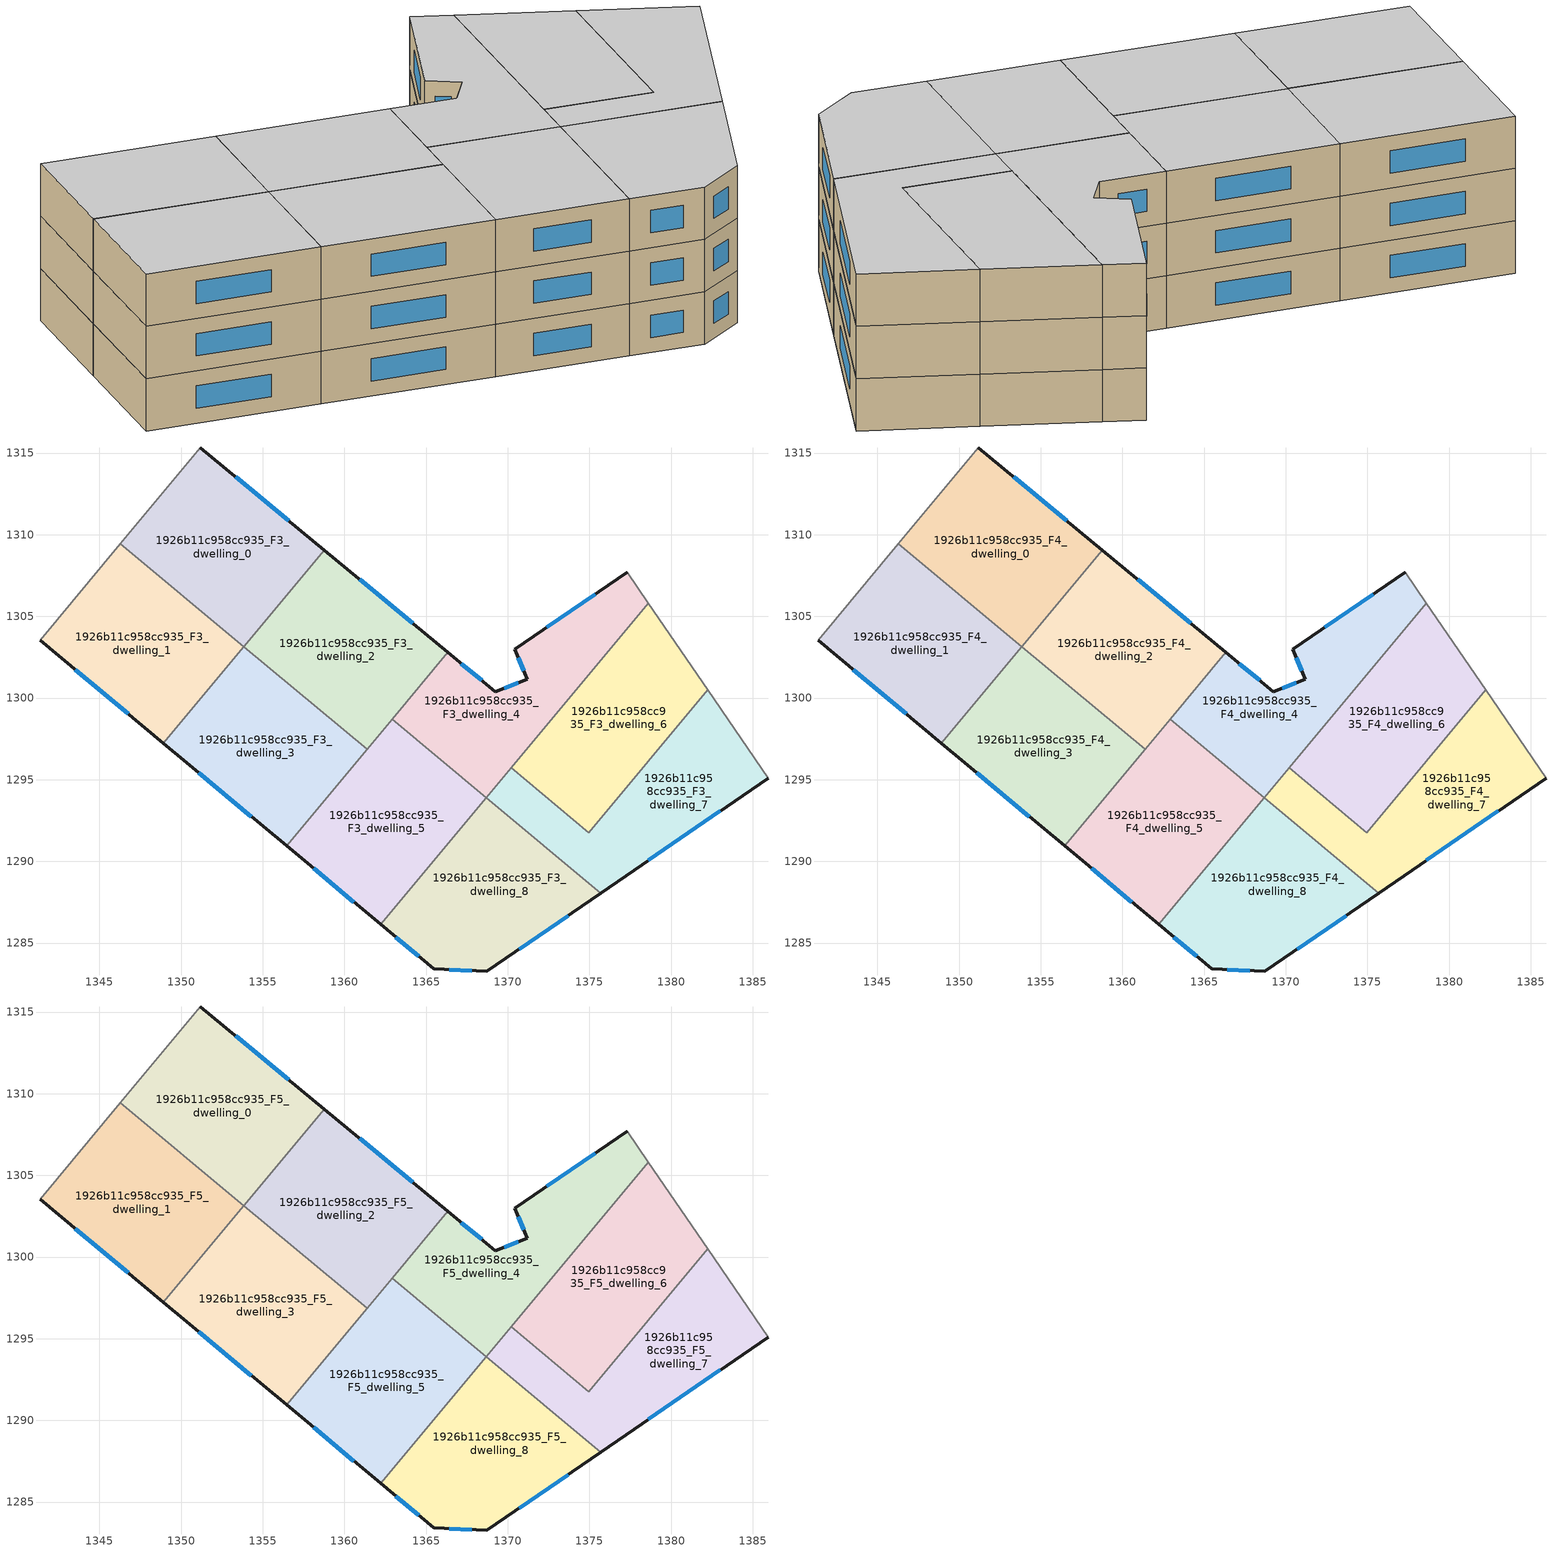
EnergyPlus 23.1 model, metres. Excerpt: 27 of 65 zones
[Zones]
1926b11c958cc935_F3_dwelling_0
 floor to 1926b11c958cc935_F2_dwelling_0 (EU_floor_Construction): 1358.77,1309.05 1353.84,1303.14 1346.28,1309.44 1351.18,1315.33 z9
 wall outside (EU_wall_Construction): 1358.77,1309.05 1351.18,1315.33 z9:12
 wall to 1926b11c958cc935_F3_dwelling_1 (EU_wall_Construction): 1346.28,1309.44 1353.84,1303.14 z9:12
 wall adiabatic (EU_wall_Construction): 1351.18,1315.33 1346.28,1309.44 z9:12
 wall to 1926b11c958cc935_F3_dwelling_2 (EU_wall_Construction): 1353.85,1303.15 1358.77,1309.05 z9:12
 wall to 1926b11c958cc935_F3_dwelling_3 (EU_wall_Construction): 1353.84,1303.14 1353.85,1303.15 z9:12
 window (EU_Window_Construction): 1356.61,1310.85 1353.35,1313.54 z9.86:11.14
1926b11c958cc935_F3_dwelling_1
 floor to 1926b11c958cc935_F2_dwelling_1 (EU_floor_Construction): 1353.84,1303.14 1348.92,1297.23 1341.36,1303.53 1346.28,1309.44 z9
 wall outside (EU_wall_Construction): 1341.36,1303.53 1348.92,1297.23 z9:12
 wall adiabatic (EU_wall_Construction): 1346.28,1309.44 1341.36,1303.53 z9:12
 wall to 1926b11c958cc935_F3_dwelling_3 (EU_wall_Construction): 1348.92,1297.23 1353.84,1303.14 z9:12
 window (EU_Window_Construction): 1343.52,1301.73 1346.76,1299.03 z9.86:11.14
1926b11c958cc935_F3_dwelling_2
 floor to 1926b11c958cc935_F2_dwelling_2 (EU_floor_Construction): 1366.34,1302.79 1361.4,1296.86 1353.85,1303.15 1358.77,1309.05 z9
 wall outside (EU_wall_Construction): 1366.34,1302.79 1358.77,1309.05 z9:12
 wall to 1926b11c958cc935_F3_dwelling_3 (EU_wall_Construction): 1353.85,1303.15 1361.4,1296.86 z9:12
 wall to 1926b11c958cc935_F3_dwelling_4 (EU_wall_Construction): 1362.92,1298.69 1366.34,1302.79 z9:12
 wall to 1926b11c958cc935_F3_dwelling_5 (EU_wall_Construction): 1361.4,1296.86 1362.92,1298.69 z9:12
 window (EU_Window_Construction): 1364.18,1304.58 1360.94,1307.26 z9.86:11.14
1926b11c958cc935_F3_dwelling_3
 floor to 1926b11c958cc935_F2_dwelling_3 (EU_floor_Construction): 1361.4,1296.86 1356.46,1290.94 1348.92,1297.23 1353.85,1303.15 z9
 wall outside (EU_wall_Construction): 1348.92,1297.23 1356.46,1290.94 z9:12
 wall to 1926b11c958cc935_F3_dwelling_5 (EU_wall_Construction): 1356.46,1290.94 1361.4,1296.86 z9:12
 window (EU_Window_Construction): 1351.07,1295.44 1354.31,1292.74 z9.86:11.14
1926b11c958cc935_F3_dwelling_4
 floor to 1926b11c958cc935_F2_dwelling_4 (EU_floor_Construction): 1377.31,1307.7 1378.61,1305.8 1368.68,1293.88 1362.92,1298.69 1366.34,1302.79 1369.24,1300.39 1371.19,1301.16 1370.42,1302.99 z9
 wall outside (EU_wall_Construction): 1377.31,1307.7 1370.42,1302.99 1371.19,1301.16 1369.24,1300.39 1366.34,1302.79 z9:12
 wall adiabatic (EU_wall_Construction): 1378.61,1305.8 1377.31,1307.7 z9:12
 wall to 1926b11c958cc935_F3_dwelling_5 (EU_wall_Construction): 1362.92,1298.69 1368.68,1293.88 z9:12
 wall to 1926b11c958cc935_F3_dwelling_6 (EU_wall_Construction): 1370.21,1295.72 1378.61,1305.8 z9:12
 wall to 1926b11c958cc935_F3_dwelling_7 (EU_wall_Construction): 1368.68,1293.88 1370.21,1295.72 z9:12
 window (EU_Window_Construction): 1375.34,1306.36 1372.39,1304.33 / 1368.41,1301.08 1367.17,1302.11 / 1370.63,1300.94 1369.8,1300.61 / 1370.64,1302.46 1370.97,1301.68 z9.86:11.14
1926b11c958cc935_F3_dwelling_5
 floor to 1926b11c958cc935_F2_dwelling_5 (EU_floor_Construction): 1368.68,1293.88 1362.23,1286.14 1356.46,1290.94 1362.92,1298.69 z9
 wall outside (EU_wall_Construction): 1356.46,1290.94 1362.23,1286.14 z9:12
 wall to 1926b11c958cc935_F3_dwelling_8 (EU_wall_Construction): 1362.23,1286.14 1368.68,1293.88 z9:12
 window (EU_Window_Construction): 1358.11,1289.57 1360.58,1287.51 z9.86:11.14
1926b11c958cc935_F3_dwelling_6
 floor to 1926b11c958cc935_F2_dwelling_6 (EU_floor_Construction): 1378.61,1305.8 1382.24,1300.5 1374.96,1291.76 1370.21,1295.72 z9
 wall to 1926b11c958cc935_F3_dwelling_7 (EU_wall_Construction): 1370.21,1295.72 1374.96,1291.76 1382.24,1300.5 z9:12
 wall adiabatic (EU_wall_Construction): 1382.24,1300.5 1378.61,1305.8 z9:12
1926b11c958cc935_F3_dwelling_7
 floor to 1926b11c958cc935_F2_dwelling_7 (EU_floor_Construction): 1382.24,1300.5 1385.93,1295.1 1375.68,1288.05 1368.68,1293.88 1370.21,1295.72 1374.96,1291.76 z9
 wall outside (EU_wall_Construction): 1375.68,1288.05 1385.93,1295.1 z9:12
 wall adiabatic (EU_wall_Construction): 1385.93,1295.1 1382.24,1300.5 z9:12
 wall to 1926b11c958cc935_F3_dwelling_8 (EU_wall_Construction): 1368.68,1293.88 1375.68,1288.05 z9:12
 window (EU_Window_Construction): 1378.61,1290.06 1383.01,1293.08 z9.86:11.14
1926b11c958cc935_F3_dwelling_8
 floor to 1926b11c958cc935_F2_dwelling_8 (EU_floor_Construction): 1375.68,1288.05 1368.72,1283.26 1365.48,1283.42 1362.23,1286.14 1368.68,1293.88 z9
 wall outside (EU_wall_Construction): 1362.23,1286.14 1365.48,1283.42 1368.72,1283.26 1375.68,1288.05 z9:12
 window (EU_Window_Construction): 1370.71,1284.63 1373.7,1286.68 / 1366.41,1283.37 1367.8,1283.31 / 1363.16,1285.36 1364.55,1284.2 z9.86:11.14
1926b11c958cc935_F4_dwelling_0
 floor to 1926b11c958cc935_F3_dwelling_0 (EU_floor_Construction): 1358.77,1309.05 1353.84,1303.14 1346.28,1309.44 1351.18,1315.33 z12
 wall outside (EU_wall_Construction): 1358.77,1309.05 1351.18,1315.33 z12:15
 wall to 1926b11c958cc935_F4_dwelling_1 (EU_wall_Construction): 1346.28,1309.44 1353.84,1303.14 z12:15
 wall adiabatic (EU_wall_Construction): 1351.18,1315.33 1346.28,1309.44 z12:15
 wall to 1926b11c958cc935_F4_dwelling_2 (EU_wall_Construction): 1353.85,1303.15 1358.77,1309.05 z12:15
 wall to 1926b11c958cc935_F4_dwelling_3 (EU_wall_Construction): 1353.84,1303.14 1353.85,1303.15 z12:15
 window (EU_Window_Construction): 1356.61,1310.85 1353.35,1313.54 z12.86:14.14
1926b11c958cc935_F4_dwelling_1
 floor to 1926b11c958cc935_F3_dwelling_1 (EU_floor_Construction): 1353.84,1303.14 1348.92,1297.23 1341.36,1303.53 1346.28,1309.44 z12
 wall outside (EU_wall_Construction): 1341.36,1303.53 1348.92,1297.23 z12:15
 wall adiabatic (EU_wall_Construction): 1346.28,1309.44 1341.36,1303.53 z12:15
 wall to 1926b11c958cc935_F4_dwelling_3 (EU_wall_Construction): 1348.92,1297.23 1353.84,1303.14 z12:15
 window (EU_Window_Construction): 1343.52,1301.73 1346.76,1299.03 z12.86:14.14
1926b11c958cc935_F4_dwelling_2
 floor to 1926b11c958cc935_F3_dwelling_2 (EU_floor_Construction): 1366.34,1302.79 1361.4,1296.86 1353.85,1303.15 1358.77,1309.05 z12
 wall outside (EU_wall_Construction): 1366.34,1302.79 1358.77,1309.05 z12:15
 wall to 1926b11c958cc935_F4_dwelling_3 (EU_wall_Construction): 1353.85,1303.15 1361.4,1296.86 z12:15
 wall to 1926b11c958cc935_F4_dwelling_4 (EU_wall_Construction): 1362.92,1298.69 1366.34,1302.79 z12:15
 wall to 1926b11c958cc935_F4_dwelling_5 (EU_wall_Construction): 1361.4,1296.86 1362.92,1298.69 z12:15
 window (EU_Window_Construction): 1364.18,1304.58 1360.94,1307.26 z12.86:14.14
1926b11c958cc935_F4_dwelling_3
 floor to 1926b11c958cc935_F3_dwelling_3 (EU_floor_Construction): 1361.4,1296.86 1356.46,1290.94 1348.92,1297.23 1353.85,1303.15 z12
 wall outside (EU_wall_Construction): 1348.92,1297.23 1356.46,1290.94 z12:15
 wall to 1926b11c958cc935_F4_dwelling_5 (EU_wall_Construction): 1356.46,1290.94 1361.4,1296.86 z12:15
 window (EU_Window_Construction): 1351.07,1295.44 1354.31,1292.74 z12.86:14.14
1926b11c958cc935_F4_dwelling_4
 floor to 1926b11c958cc935_F3_dwelling_4 (EU_floor_Construction): 1377.31,1307.7 1378.61,1305.8 1368.68,1293.88 1362.92,1298.69 1366.34,1302.79 1369.24,1300.39 1371.19,1301.16 1370.42,1302.99 z12
 wall outside (EU_wall_Construction): 1377.31,1307.7 1370.42,1302.99 1371.19,1301.16 1369.24,1300.39 1366.34,1302.79 z12:15
 wall adiabatic (EU_wall_Construction): 1378.61,1305.8 1377.31,1307.7 z12:15
 wall to 1926b11c958cc935_F4_dwelling_5 (EU_wall_Construction): 1362.92,1298.69 1368.68,1293.88 z12:15
 wall to 1926b11c958cc935_F4_dwelling_6 (EU_wall_Construction): 1370.21,1295.72 1378.61,1305.8 z12:15
 wall to 1926b11c958cc935_F4_dwelling_7 (EU_wall_Construction): 1368.68,1293.88 1370.21,1295.72 z12:15
 window (EU_Window_Construction): 1375.34,1306.36 1372.39,1304.33 / 1368.41,1301.08 1367.17,1302.11 / 1370.63,1300.94 1369.8,1300.61 / 1370.64,1302.46 1370.97,1301.68 z12.86:14.14
1926b11c958cc935_F4_dwelling_5
 floor to 1926b11c958cc935_F3_dwelling_5 (EU_floor_Construction): 1368.68,1293.88 1362.23,1286.14 1356.46,1290.94 1362.92,1298.69 z12
 wall outside (EU_wall_Construction): 1356.46,1290.94 1362.23,1286.14 z12:15
 wall to 1926b11c958cc935_F4_dwelling_8 (EU_wall_Construction): 1362.23,1286.14 1368.68,1293.88 z12:15
 window (EU_Window_Construction): 1358.11,1289.57 1360.58,1287.51 z12.86:14.14
1926b11c958cc935_F4_dwelling_6
 floor to 1926b11c958cc935_F3_dwelling_6 (EU_floor_Construction): 1378.61,1305.8 1382.24,1300.5 1374.96,1291.76 1370.21,1295.72 z12
 wall to 1926b11c958cc935_F4_dwelling_7 (EU_wall_Construction): 1370.21,1295.72 1374.96,1291.76 1382.24,1300.5 z12:15
 wall adiabatic (EU_wall_Construction): 1382.24,1300.5 1378.61,1305.8 z12:15
1926b11c958cc935_F4_dwelling_7
 floor to 1926b11c958cc935_F3_dwelling_7 (EU_floor_Construction): 1382.24,1300.5 1385.93,1295.1 1375.68,1288.05 1368.68,1293.88 1370.21,1295.72 1374.96,1291.76 z12
 wall outside (EU_wall_Construction): 1375.68,1288.05 1385.93,1295.1 z12:15
 wall adiabatic (EU_wall_Construction): 1385.93,1295.1 1382.24,1300.5 z12:15
 wall to 1926b11c958cc935_F4_dwelling_8 (EU_wall_Construction): 1368.68,1293.88 1375.68,1288.05 z12:15
 window (EU_Window_Construction): 1378.61,1290.06 1383.01,1293.08 z12.86:14.14
1926b11c958cc935_F4_dwelling_8
 floor to 1926b11c958cc935_F3_dwelling_8 (EU_floor_Construction): 1375.68,1288.05 1368.72,1283.26 1365.48,1283.42 1362.23,1286.14 1368.68,1293.88 z12
 wall outside (EU_wall_Construction): 1362.23,1286.14 1365.48,1283.42 1368.72,1283.26 1375.68,1288.05 z12:15
 window (EU_Window_Construction): 1370.71,1284.63 1373.7,1286.68 / 1366.41,1283.37 1367.8,1283.31 / 1363.16,1285.36 1364.55,1284.2 z12.86:14.14
1926b11c958cc935_F5_dwelling_0
 floor to 1926b11c958cc935_F4_dwelling_0 (EU_floor_Construction): 1358.77,1309.05 1353.84,1303.14 1346.28,1309.44 1351.18,1315.33 z15
 wall outside (EU_wall_Construction): 1358.77,1309.05 1351.18,1315.33 z15:18
 wall to 1926b11c958cc935_F5_dwelling_1 (EU_wall_Construction): 1346.28,1309.44 1353.84,1303.14 z15:18
 wall adiabatic (EU_wall_Construction): 1351.18,1315.33 1346.28,1309.44 z15:18
 wall to 1926b11c958cc935_F5_dwelling_2 (EU_wall_Construction): 1353.85,1303.15 1358.77,1309.05 z15:18
 wall to 1926b11c958cc935_F5_dwelling_3 (EU_wall_Construction): 1353.84,1303.14 1353.85,1303.15 z15:18
 window (EU_Window_Construction): 1356.61,1310.85 1353.35,1313.54 z15.86:17.14
 ceiling to 1926b11c958cc935_F6_dwelling_0 (EU_floor_Construction): 1353.84,1303.14 1358.77,1309.05 1351.18,1315.33 1346.28,1309.44 z18
1926b11c958cc935_F5_dwelling_1
 floor to 1926b11c958cc935_F4_dwelling_1 (EU_floor_Construction): 1353.84,1303.14 1348.92,1297.23 1341.36,1303.53 1346.28,1309.44 z15
 wall outside (EU_wall_Construction): 1341.36,1303.53 1348.92,1297.23 z15:18
 wall adiabatic (EU_wall_Construction): 1346.28,1309.44 1341.36,1303.53 z15:18
 wall to 1926b11c958cc935_F5_dwelling_3 (EU_wall_Construction): 1348.92,1297.23 1353.84,1303.14 z15:18
 window (EU_Window_Construction): 1343.52,1301.73 1346.76,1299.03 z15.86:17.14
 ceiling to 1926b11c958cc935_F6_dwelling_1 (EU_floor_Construction): 1348.92,1297.23 1353.84,1303.14 1346.28,1309.44 1341.36,1303.53 z18
1926b11c958cc935_F5_dwelling_2
 floor to 1926b11c958cc935_F4_dwelling_2 (EU_floor_Construction): 1366.34,1302.79 1361.4,1296.86 1353.85,1303.15 1358.77,1309.05 z15
 wall outside (EU_wall_Construction): 1366.34,1302.79 1358.77,1309.05 z15:18
 wall to 1926b11c958cc935_F5_dwelling_3 (EU_wall_Construction): 1353.85,1303.15 1361.4,1296.86 z15:18
 wall to 1926b11c958cc935_F5_dwelling_4 (EU_wall_Construction): 1362.92,1298.69 1366.34,1302.79 z15:18
 wall to 1926b11c958cc935_F5_dwelling_5 (EU_wall_Construction): 1361.4,1296.86 1362.92,1298.69 z15:18
 window (EU_Window_Construction): 1364.18,1304.58 1360.94,1307.26 z15.86:17.14
 ceiling to 1926b11c958cc935_F6_dwelling_2 (EU_floor_Construction): 1361.4,1296.86 1366.34,1302.79 1358.77,1309.05 1353.85,1303.15 z18
1926b11c958cc935_F5_dwelling_3
 floor to 1926b11c958cc935_F4_dwelling_3 (EU_floor_Construction): 1361.4,1296.86 1356.46,1290.94 1348.92,1297.23 1353.85,1303.15 z15
 wall outside (EU_wall_Construction): 1348.92,1297.23 1356.46,1290.94 z15:18
 wall to 1926b11c958cc935_F5_dwelling_5 (EU_wall_Construction): 1356.46,1290.94 1361.4,1296.86 z15:18
 window (EU_Window_Construction): 1351.07,1295.44 1354.31,1292.74 z15.86:17.14
 ceiling to 1926b11c958cc935_F6_dwelling_3 (EU_floor_Construction): 1356.46,1290.94 1361.4,1296.86 1353.85,1303.15 1348.92,1297.23 z18
1926b11c958cc935_F5_dwelling_4
 floor to 1926b11c958cc935_F4_dwelling_4 (EU_floor_Construction): 1377.31,1307.7 1378.61,1305.8 1368.68,1293.88 1362.92,1298.69 1366.34,1302.79 1369.24,1300.39 1371.19,1301.16 1370.42,1302.99 z15
 wall outside (EU_wall_Construction): 1377.31,1307.7 1370.42,1302.99 1371.19,1301.16 1369.24,1300.39 1366.34,1302.79 z15:18
 wall adiabatic (EU_wall_Construction): 1378.61,1305.8 1377.31,1307.7 z15:18
 wall to 1926b11c958cc935_F5_dwelling_5 (EU_wall_Construction): 1362.92,1298.69 1368.68,1293.88 z15:18
 wall to 1926b11c958cc935_F5_dwelling_6 (EU_wall_Construction): 1370.21,1295.72 1378.61,1305.8 z15:18
 wall to 1926b11c958cc935_F5_dwelling_7 (EU_wall_Construction): 1368.68,1293.88 1370.21,1295.72 z15:18
 window (EU_Window_Construction): 1375.34,1306.36 1372.39,1304.33 / 1368.41,1301.08 1367.17,1302.11 / 1370.63,1300.94 1369.8,1300.61 / 1370.64,1302.46 1370.97,1301.68 z15.86:17.14
 ceiling to 1926b11c958cc935_F6_dwelling_4 (EU_floor_Construction): 1368.68,1293.88 1378.61,1305.8 1377.31,1307.7 1370.42,1302.99 1371.19,1301.16 1369.24,1300.39 1366.34,1302.79 1362.92,1298.69 z18
1926b11c958cc935_F5_dwelling_5
 floor to 1926b11c958cc935_F4_dwelling_5 (EU_floor_Construction): 1368.68,1293.88 1362.23,1286.14 1356.46,1290.94 1362.92,1298.69 z15
 wall outside (EU_wall_Construction): 1356.46,1290.94 1362.23,1286.14 z15:18
 wall to 1926b11c958cc935_F5_dwelling_8 (EU_wall_Construction): 1362.23,1286.14 1368.68,1293.88 z15:18
 window (EU_Window_Construction): 1358.11,1289.57 1360.58,1287.51 z15.86:17.14
 ceiling to 1926b11c958cc935_F6_dwelling_5 (EU_floor_Construction): 1362.23,1286.14 1368.68,1293.88 1362.92,1298.69 1356.46,1290.94 z18
1926b11c958cc935_F5_dwelling_6
 floor to 1926b11c958cc935_F4_dwelling_6 (EU_floor_Construction): 1378.61,1305.8 1382.24,1300.5 1374.96,1291.76 1370.21,1295.72 z15
 wall to 1926b11c958cc935_F5_dwelling_7 (EU_wall_Construction): 1370.21,1295.72 1374.96,1291.76 1382.24,1300.5 z15:18
 wall adiabatic (EU_wall_Construction): 1382.24,1300.5 1378.61,1305.8 z15:18
 ceiling to 1926b11c958cc935_F6_dwelling_6 (EU_floor_Construction): 1374.96,1291.76 1382.24,1300.5 1378.61,1305.8 1370.21,1295.72 z18
1926b11c958cc935_F5_dwelling_7
 floor to 1926b11c958cc935_F4_dwelling_7 (EU_floor_Construction): 1382.24,1300.5 1385.93,1295.1 1375.68,1288.05 1368.68,1293.88 1370.21,1295.72 1374.96,1291.76 z15
 wall outside (EU_wall_Construction): 1375.68,1288.05 1385.93,1295.1 z15:18
 wall adiabatic (EU_wall_Construction): 1385.93,1295.1 1382.24,1300.5 z15:18
 wall to 1926b11c958cc935_F5_dwelling_8 (EU_wall_Construction): 1368.68,1293.88 1375.68,1288.05 z15:18
 window (EU_Window_Construction): 1378.61,1290.06 1383.01,1293.08 z15.86:17.14
 ceiling to 1926b11c958cc935_F6_dwelling_7 (EU_floor_Construction): 1385.93,1295.1 1382.24,1300.5 1374.96,1291.76 1370.21,1295.72 1368.68,1293.88 1375.68,1288.05 z18
1926b11c958cc935_F5_dwelling_8
 floor to 1926b11c958cc935_F4_dwelling_8 (EU_floor_Construction): 1375.68,1288.05 1368.72,1283.26 1365.48,1283.42 1362.23,1286.14 1368.68,1293.88 z15
 wall outside (EU_wall_Construction): 1362.23,1286.14 1365.48,1283.42 1368.72,1283.26 1375.68,1288.05 z15:18
 window (EU_Window_Construction): 1370.71,1284.63 1373.7,1286.68 / 1366.41,1283.37 1367.8,1283.31 / 1363.16,1285.36 1364.55,1284.2 z15.86:17.14
 ceiling to 1926b11c958cc935_F6_dwelling_8 (EU_floor_Construction): 1375.68,1288.05 1368.68,1293.88 1362.23,1286.14 1365.48,1283.42 1368.72,1283.26 z18
[Building]
EU S2 Campaign: North Axis=0; Terrain=City; Solar Distribution=FullExterior
[Site:Location]
Helsinki-Vantaa.AP: Latitude=60.317; Longitude=24.963; Time Zone=2; Elevation=54.6
[SizingPeriod:WeatherFileDays]
AnnualSizingPeriod: Begin Month=1; Begin Day of Month=1; End Month=12; End Day of Month=31; Day of Week for Start Day=Monday; Use Weather File Daylight Saving Period=No; Use Weather File Rain and Snow Indicators=No
[MATERIAL]
EU_InternalMass_Material: Roughness=MediumRough; Thickness=0.1; Conductivity=1; Density=1800; Specific Heat=900; Thermal Absorptance=0.9; Solar Absorptance=0.7; Visible Absorptance=0.7
[MATERIAL:NOMASS] Roughness=MediumRough; Thermal Absorptance=0.9; Solar Absorptance=0.7; Visible Absorptance=0.7
Name | Thermal Resistance
EU_wall_NoMass | 1.10183
EU_floor_NoMass | 1.70606
[WINDOWMATERIAL:SIMPLEGLAZINGSYSTEM]
EU_Window_SimpleGlazing: UFactor=3.11035; Solar Heat Gain Coefficient=0.8; Visible Transmittance=0.8
[CONSTRUCTION]
EU_wall_Construction: EU_wall_NoMass
EU_floor_Construction: EU_floor_NoMass
EU_Window_Construction: EU_Window_SimpleGlazing
EU_InternalMass_Construction: EU_InternalMass_Material
[ZONE] Type=1; Multiplier=1; Ceiling Height=autocalculate; Floor Area=autocalculate; Part of Total Floor Area=Yes
Name | Volume
1926b11c958cc935_F3_dwelling_0; 1926b11c958cc935_F4_dwelling_0; 1926b11c958cc935_F5_dwelling_0 | 227.019
1926b11c958cc935_F3_dwelling_1; 1926b11c958cc935_F4_dwelling_1; 1926b11c958cc935_F5_dwelling_1 | 226.998
1926b11c958cc935_F3_dwelling_2; 1926b11c958cc935_F4_dwelling_2; 1926b11c958cc935_F5_dwelling_2 | 227.024
1926b11c958cc935_F3_dwelling_3; 1926b11c958cc935_F4_dwelling_3; 1926b11c958cc935_F5_dwelling_3 | 227.003
1926b11c958cc935_F3_dwelling_4; 1926b11c958cc935_F4_dwelling_4; 1926b11c958cc935_F5_dwelling_4 | 227.002
1926b11c958cc935_F3_dwelling_5; 1926b11c958cc935_F4_dwelling_5; 1926b11c958cc935_F5_dwelling_5 | 227.005
1926b11c958cc935_F3_dwelling_6; 1926b11c958cc935_F4_dwelling_6; 1926b11c958cc935_F5_dwelling_6 | 226.99
1926b11c958cc935_F3_dwelling_7; 1926b11c958cc935_F4_dwelling_7; 1926b11c958cc935_F5_dwelling_7 | 227.014
1926b11c958cc935_F3_dwelling_8; 1926b11c958cc935_F4_dwelling_8; 1926b11c958cc935_F5_dwelling_8 | 227
[INTERNALMASS] Construction=EU_InternalMass_Construction
Name | Zone or ZoneList | Surface Area
1926b11c958cc935_F3_dwelling_0_EU_InternalMass | 1926b11c958cc935_F3_dwelling_0 | 75.6715
1926b11c958cc935_F3_dwelling_1_EU_InternalMass | 1926b11c958cc935_F3_dwelling_1 | 75.6658
1926b11c958cc935_F3_dwelling_2_EU_InternalMass | 1926b11c958cc935_F3_dwelling_2 | 75.6756
1926b11c958cc935_F3_dwelling_3_EU_InternalMass | 1926b11c958cc935_F3_dwelling_3 | 75.6639
1926b11c958cc935_F3_dwelling_4_EU_InternalMass | 1926b11c958cc935_F3_dwelling_4 | 75.668
1926b11c958cc935_F3_dwelling_5_EU_InternalMass | 1926b11c958cc935_F3_dwelling_5 | 75.668
1926b11c958cc935_F3_dwelling_6_EU_InternalMass | 1926b11c958cc935_F3_dwelling_6 | 75.6624
1926b11c958cc935_F3_dwelling_7_EU_InternalMass | 1926b11c958cc935_F3_dwelling_7 | 75.6715
1926b11c958cc935_F3_dwelling_8_EU_InternalMass | 1926b11c958cc935_F3_dwelling_8 | 75.6666
1926b11c958cc935_F4_dwelling_0_EU_InternalMass | 1926b11c958cc935_F4_dwelling_0 | 75.6715
1926b11c958cc935_F4_dwelling_1_EU_InternalMass | 1926b11c958cc935_F4_dwelling_1 | 75.6658
1926b11c958cc935_F4_dwelling_2_EU_InternalMass | 1926b11c958cc935_F4_dwelling_2 | 75.6756
1926b11c958cc935_F4_dwelling_3_EU_InternalMass | 1926b11c958cc935_F4_dwelling_3 | 75.6639
1926b11c958cc935_F4_dwelling_4_EU_InternalMass | 1926b11c958cc935_F4_dwelling_4 | 75.668
1926b11c958cc935_F4_dwelling_5_EU_InternalMass | 1926b11c958cc935_F4_dwelling_5 | 75.668
1926b11c958cc935_F4_dwelling_6_EU_InternalMass | 1926b11c958cc935_F4_dwelling_6 | 75.6624
1926b11c958cc935_F4_dwelling_7_EU_InternalMass | 1926b11c958cc935_F4_dwelling_7 | 75.6715
1926b11c958cc935_F4_dwelling_8_EU_InternalMass | 1926b11c958cc935_F4_dwelling_8 | 75.6666
1926b11c958cc935_F5_dwelling_0_EU_InternalMass | 1926b11c958cc935_F5_dwelling_0 | 75.6715
1926b11c958cc935_F5_dwelling_1_EU_InternalMass | 1926b11c958cc935_F5_dwelling_1 | 75.6658
1926b11c958cc935_F5_dwelling_2_EU_InternalMass | 1926b11c958cc935_F5_dwelling_2 | 75.6756
1926b11c958cc935_F5_dwelling_3_EU_InternalMass | 1926b11c958cc935_F5_dwelling_3 | 75.6639
1926b11c958cc935_F5_dwelling_4_EU_InternalMass | 1926b11c958cc935_F5_dwelling_4 | 75.668
1926b11c958cc935_F5_dwelling_5_EU_InternalMass | 1926b11c958cc935_F5_dwelling_5 | 75.668
1926b11c958cc935_F5_dwelling_6_EU_InternalMass | 1926b11c958cc935_F5_dwelling_6 | 75.6624
1926b11c958cc935_F5_dwelling_7_EU_InternalMass | 1926b11c958cc935_F5_dwelling_7 | 75.6715
1926b11c958cc935_F5_dwelling_8_EU_InternalMass | 1926b11c958cc935_F5_dwelling_8 | 75.6666
[OTHEREQUIPMENT] Fuel Type=Electricity; Design Level Calculation Method=Watts/Area; Power per Zone Floor Area=1; Fraction Latent=0; Fraction Radiant=0; Fraction Lost=0; Carbon Dioxide Generation Rate=0; EndUse Subcategory=EU_Step8_InternalGains
Name | Zone or ZoneList or Space or SpaceList | Schedule
EU_Step8_InternalGain_1926b11c958cc935_F3_dwelling_0_f000 | 1926b11c958cc935_F3_dwelling_0 | EU_Step8_GainSchedule_1926b11c958cc935_F3_dwelling_0_f000
EU_Step8_InternalGain_1926b11c958cc935_F3_dwelling_1_f000 | 1926b11c958cc935_F3_dwelling_1 | EU_Step8_GainSchedule_1926b11c958cc935_F3_dwelling_1_f000
EU_Step8_InternalGain_1926b11c958cc935_F3_dwelling_2_f000 | 1926b11c958cc935_F3_dwelling_2 | EU_Step8_GainSchedule_1926b11c958cc935_F3_dwelling_2_f000
EU_Step8_InternalGain_1926b11c958cc935_F3_dwelling_3_f000 | 1926b11c958cc935_F3_dwelling_3 | EU_Step8_GainSchedule_1926b11c958cc935_F3_dwelling_3_f000
EU_Step8_InternalGain_1926b11c958cc935_F3_dwelling_4_f000 | 1926b11c958cc935_F3_dwelling_4 | EU_Step8_GainSchedule_1926b11c958cc935_F3_dwelling_4_f000
EU_Step8_InternalGain_1926b11c958cc935_F3_dwelling_5_f000 | 1926b11c958cc935_F3_dwelling_5 | EU_Step8_GainSchedule_1926b11c958cc935_F3_dwelling_5_f000
EU_Step8_InternalGain_1926b11c958cc935_F3_dwelling_6_f000 | 1926b11c958cc935_F3_dwelling_6 | EU_Step8_GainSchedule_1926b11c958cc935_F3_dwelling_6_f000
EU_Step8_InternalGain_1926b11c958cc935_F3_dwelling_7_f000 | 1926b11c958cc935_F3_dwelling_7 | EU_Step8_GainSchedule_1926b11c958cc935_F3_dwelling_7_f000
EU_Step8_InternalGain_1926b11c958cc935_F3_dwelling_8_f000 | 1926b11c958cc935_F3_dwelling_8 | EU_Step8_GainSchedule_1926b11c958cc935_F3_dwelling_8_f000
EU_Step8_InternalGain_1926b11c958cc935_F4_dwelling_0_f000 | 1926b11c958cc935_F4_dwelling_0 | EU_Step8_GainSchedule_1926b11c958cc935_F4_dwelling_0_f000
EU_Step8_InternalGain_1926b11c958cc935_F4_dwelling_1_f000 | 1926b11c958cc935_F4_dwelling_1 | EU_Step8_GainSchedule_1926b11c958cc935_F4_dwelling_1_f000
EU_Step8_InternalGain_1926b11c958cc935_F4_dwelling_2_f000 | 1926b11c958cc935_F4_dwelling_2 | EU_Step8_GainSchedule_1926b11c958cc935_F4_dwelling_2_f000
EU_Step8_InternalGain_1926b11c958cc935_F4_dwelling_3_f000 | 1926b11c958cc935_F4_dwelling_3 | EU_Step8_GainSchedule_1926b11c958cc935_F4_dwelling_3_f000
EU_Step8_InternalGain_1926b11c958cc935_F4_dwelling_4_f000 | 1926b11c958cc935_F4_dwelling_4 | EU_Step8_GainSchedule_1926b11c958cc935_F4_dwelling_4_f000
EU_Step8_InternalGain_1926b11c958cc935_F4_dwelling_5_f000 | 1926b11c958cc935_F4_dwelling_5 | EU_Step8_GainSchedule_1926b11c958cc935_F4_dwelling_5_f000
EU_Step8_InternalGain_1926b11c958cc935_F4_dwelling_6_f000 | 1926b11c958cc935_F4_dwelling_6 | EU_Step8_GainSchedule_1926b11c958cc935_F4_dwelling_6_f000
EU_Step8_InternalGain_1926b11c958cc935_F4_dwelling_7_f000 | 1926b11c958cc935_F4_dwelling_7 | EU_Step8_GainSchedule_1926b11c958cc935_F4_dwelling_7_f000
EU_Step8_InternalGain_1926b11c958cc935_F4_dwelling_8_f000 | 1926b11c958cc935_F4_dwelling_8 | EU_Step8_GainSchedule_1926b11c958cc935_F4_dwelling_8_f000
EU_Step8_InternalGain_1926b11c958cc935_F5_dwelling_0_f000 | 1926b11c958cc935_F5_dwelling_0 | EU_Step8_GainSchedule_1926b11c958cc935_F5_dwelling_0_f000
EU_Step8_InternalGain_1926b11c958cc935_F5_dwelling_1_f000 | 1926b11c958cc935_F5_dwelling_1 | EU_Step8_GainSchedule_1926b11c958cc935_F5_dwelling_1_f000
EU_Step8_InternalGain_1926b11c958cc935_F5_dwelling_2_f000 | 1926b11c958cc935_F5_dwelling_2 | EU_Step8_GainSchedule_1926b11c958cc935_F5_dwelling_2_f000
EU_Step8_InternalGain_1926b11c958cc935_F5_dwelling_3_f000 | 1926b11c958cc935_F5_dwelling_3 | EU_Step8_GainSchedule_1926b11c958cc935_F5_dwelling_3_f000
EU_Step8_InternalGain_1926b11c958cc935_F5_dwelling_4_f000 | 1926b11c958cc935_F5_dwelling_4 | EU_Step8_GainSchedule_1926b11c958cc935_F5_dwelling_4_f000
EU_Step8_InternalGain_1926b11c958cc935_F5_dwelling_5_f000 | 1926b11c958cc935_F5_dwelling_5 | EU_Step8_GainSchedule_1926b11c958cc935_F5_dwelling_5_f000
EU_Step8_InternalGain_1926b11c958cc935_F5_dwelling_6_f000 | 1926b11c958cc935_F5_dwelling_6 | EU_Step8_GainSchedule_1926b11c958cc935_F5_dwelling_6_f000
EU_Step8_InternalGain_1926b11c958cc935_F5_dwelling_7_f000 | 1926b11c958cc935_F5_dwelling_7 | EU_Step8_GainSchedule_1926b11c958cc935_F5_dwelling_7_f000
EU_Step8_InternalGain_1926b11c958cc935_F5_dwelling_8_f000 | 1926b11c958cc935_F5_dwelling_8 | EU_Step8_GainSchedule_1926b11c958cc935_F5_dwelling_8_f000
[ZONEVENTILATION:DESIGNFLOWRATE] Schedule=EU_AlwaysOn; Design Flow Rate Calculation Method=AirChanges/Hour; Air Changes per Hour=0.756316; Ventilation Type=Natural; Fan Pressure Rise=0; Fan Total Efficiency=1; Constant Term Coefficient=1; Temperature Term Coefficient=0; Velocity Term Coefficient=0; Velocity Squared Term Coefficient=0; Minimum Indoor Temperature=-100; Maximum Indoor Temperature=100; Delta Temperature=-100; Minimum Outdoor Temperature=-100; Maximum Outdoor Temperature=100; Maximum Wind Speed=40
Name | Zone or ZoneList or Space or SpaceList
EU_ConstantAir_1926b11c958cc935_F3_dwelling_0 | 1926b11c958cc935_F3_dwelling_0
EU_ConstantAir_1926b11c958cc935_F3_dwelling_1 | 1926b11c958cc935_F3_dwelling_1
EU_ConstantAir_1926b11c958cc935_F3_dwelling_2 | 1926b11c958cc935_F3_dwelling_2
EU_ConstantAir_1926b11c958cc935_F3_dwelling_3 | 1926b11c958cc935_F3_dwelling_3
EU_ConstantAir_1926b11c958cc935_F3_dwelling_4 | 1926b11c958cc935_F3_dwelling_4
EU_ConstantAir_1926b11c958cc935_F3_dwelling_5 | 1926b11c958cc935_F3_dwelling_5
EU_ConstantAir_1926b11c958cc935_F3_dwelling_6 | 1926b11c958cc935_F3_dwelling_6
EU_ConstantAir_1926b11c958cc935_F3_dwelling_7 | 1926b11c958cc935_F3_dwelling_7
EU_ConstantAir_1926b11c958cc935_F3_dwelling_8 | 1926b11c958cc935_F3_dwelling_8
EU_ConstantAir_1926b11c958cc935_F4_dwelling_0 | 1926b11c958cc935_F4_dwelling_0
EU_ConstantAir_1926b11c958cc935_F4_dwelling_1 | 1926b11c958cc935_F4_dwelling_1
EU_ConstantAir_1926b11c958cc935_F4_dwelling_2 | 1926b11c958cc935_F4_dwelling_2
EU_ConstantAir_1926b11c958cc935_F4_dwelling_3 | 1926b11c958cc935_F4_dwelling_3
EU_ConstantAir_1926b11c958cc935_F4_dwelling_4 | 1926b11c958cc935_F4_dwelling_4
EU_ConstantAir_1926b11c958cc935_F4_dwelling_5 | 1926b11c958cc935_F4_dwelling_5
EU_ConstantAir_1926b11c958cc935_F4_dwelling_6 | 1926b11c958cc935_F4_dwelling_6
EU_ConstantAir_1926b11c958cc935_F4_dwelling_7 | 1926b11c958cc935_F4_dwelling_7
EU_ConstantAir_1926b11c958cc935_F4_dwelling_8 | 1926b11c958cc935_F4_dwelling_8
EU_ConstantAir_1926b11c958cc935_F5_dwelling_0 | 1926b11c958cc935_F5_dwelling_0
EU_ConstantAir_1926b11c958cc935_F5_dwelling_1 | 1926b11c958cc935_F5_dwelling_1
EU_ConstantAir_1926b11c958cc935_F5_dwelling_2 | 1926b11c958cc935_F5_dwelling_2
EU_ConstantAir_1926b11c958cc935_F5_dwelling_3 | 1926b11c958cc935_F5_dwelling_3
EU_ConstantAir_1926b11c958cc935_F5_dwelling_4 | 1926b11c958cc935_F5_dwelling_4
EU_ConstantAir_1926b11c958cc935_F5_dwelling_5 | 1926b11c958cc935_F5_dwelling_5
EU_ConstantAir_1926b11c958cc935_F5_dwelling_6 | 1926b11c958cc935_F5_dwelling_6
EU_ConstantAir_1926b11c958cc935_F5_dwelling_7 | 1926b11c958cc935_F5_dwelling_7
EU_ConstantAir_1926b11c958cc935_F5_dwelling_8 | 1926b11c958cc935_F5_dwelling_8
[HVACTEMPLATE:THERMOSTAT] Constant Heating Setpoint=20; Constant Cooling Setpoint=50
EU_HeatOnly_1926b11c958cc935_F0_dwelling_0; EU_HeatOnly_1926b11c958cc935_F0_dwelling_1; EU_HeatOnly_1926b11c958cc935_F0_dwelling_2; EU_HeatOnly_1926b11c958cc935_F0_dwelling_3; EU_HeatOnly_1926b11c958cc935_F0_dwelling_4; EU_HeatOnly_1926b11c958cc935_F0_dwelling_5; EU_HeatOnly_1926b11c958cc935_F0_dwelling_6; EU_HeatOnly_1926b11c958cc935_F0_dwelling_7; EU_HeatOnly_1926b11c958cc935_F0_dwelling_8; EU_HeatOnly_1926b11c958cc935_F0_dwelling_9; EU_HeatOnly_1926b11c958cc935_F1_dwelling_0; EU_HeatOnly_1926b11c958cc935_F1_dwelling_1; EU_HeatOnly_1926b11c958cc935_F1_dwelling_2; EU_HeatOnly_1926b11c958cc935_F1_dwelling_3; EU_HeatOnly_1926b11c958cc935_F1_dwelling_4; EU_HeatOnly_1926b11c958cc935_F1_dwelling_5; EU_HeatOnly_1926b11c958cc935_F1_dwelling_6; EU_HeatOnly_1926b11c958cc935_F1_dwelling_7; EU_HeatOnly_1926b11c958cc935_F1_dwelling_8; EU_HeatOnly_1926b11c958cc935_F1_dwelling_9; EU_HeatOnly_1926b11c958cc935_F2_dwelling_0; EU_HeatOnly_1926b11c958cc935_F2_dwelling_1; EU_HeatOnly_1926b11c958cc935_F2_dwelling_2; EU_HeatOnly_1926b11c958cc935_F2_dwelling_3; EU_HeatOnly_1926b11c958cc935_F2_dwelling_4; EU_HeatOnly_1926b11c958cc935_F2_dwelling_5; EU_HeatOnly_1926b11c958cc935_F2_dwelling_6; EU_HeatOnly_1926b11c958cc935_F2_dwelling_7; EU_HeatOnly_1926b11c958cc935_F2_dwelling_8; EU_HeatOnly_1926b11c958cc935_F3_dwelling_0; EU_HeatOnly_1926b11c958cc935_F3_dwelling_1; EU_HeatOnly_1926b11c958cc935_F3_dwelling_2; EU_HeatOnly_1926b11c958cc935_F3_dwelling_3; EU_HeatOnly_1926b11c958cc935_F3_dwelling_4; EU_HeatOnly_1926b11c958cc935_F3_dwelling_5; EU_HeatOnly_1926b11c958cc935_F3_dwelling_6; EU_HeatOnly_1926b11c958cc935_F3_dwelling_7; EU_HeatOnly_1926b11c958cc935_F3_dwelling_8; EU_HeatOnly_1926b11c958cc935_F4_dwelling_0; EU_HeatOnly_1926b11c958cc935_F4_dwelling_1; EU_HeatOnly_1926b11c958cc935_F4_dwelling_2; EU_HeatOnly_1926b11c958cc935_F4_dwelling_3; EU_HeatOnly_1926b11c958cc935_F4_dwelling_4; EU_HeatOnly_1926b11c958cc935_F4_dwelling_5; EU_HeatOnly_1926b11c958cc935_F4_dwelling_6; EU_HeatOnly_1926b11c958cc935_F4_dwelling_7; EU_HeatOnly_1926b11c958cc935_F4_dwelling_8; EU_HeatOnly_1926b11c958cc935_F5_dwelling_0; EU_HeatOnly_1926b11c958cc935_F5_dwelling_1; EU_HeatOnly_1926b11c958cc935_F5_dwelling_2; EU_HeatOnly_1926b11c958cc935_F5_dwelling_3; EU_HeatOnly_1926b11c958cc935_F5_dwelling_4; EU_HeatOnly_1926b11c958cc935_F5_dwelling_5; EU_HeatOnly_1926b11c958cc935_F5_dwelling_6; EU_HeatOnly_1926b11c958cc935_F5_dwelling_7; EU_HeatOnly_1926b11c958cc935_F5_dwelling_8; EU_HeatOnly_1926b11c958cc935_F6_dwelling_0; EU_HeatOnly_1926b11c958cc935_F6_dwelling_1; EU_HeatOnly_1926b11c958cc935_F6_dwelling_2; EU_HeatOnly_1926b11c958cc935_F6_dwelling_3; EU_HeatOnly_1926b11c958cc935_F6_dwelling_4; EU_HeatOnly_1926b11c958cc935_F6_dwelling_5; EU_HeatOnly_1926b11c958cc935_F6_dwelling_6; EU_HeatOnly_1926b11c958cc935_F6_dwelling_7; EU_HeatOnly_1926b11c958cc935_F6_dwelling_8
[HVACTEMPLATE:ZONE:IDEALLOADSAIRSYSTEM] System Availability Schedule=EU_AlwaysOn; Maximum Heating Supply Air Temperature=50; Minimum Cooling Supply Air Temperature=13; Maximum Heating Supply Air Humidity Ratio=0.0156; Minimum Cooling Supply Air Humidity Ratio=0.0077; Heating Limit=NoLimit; Cooling Limit=NoLimit; Heating Availability Schedule=EU_AlwaysOn; Cooling Availability Schedule=EU_CoolingOff; Dehumidification Control Type=ConstantSensibleHeatRatio; Cooling Sensible Heat Ratio=0.7; Dehumidification Setpoint=60; Humidification Control Type=None; Humidification Setpoint=30; Outdoor Air Method=None; Outdoor Air Flow Rate per Person=0.00944; Outdoor Air Flow Rate per Zone Floor Area=0; Outdoor Air Flow Rate per Zone=0; Demand Controlled Ventilation Type=None; Outdoor Air Economizer Type=NoEconomizer; Heat Recovery Type=None; Sensible Heat Recovery Effectiveness=0.7; Latent Heat Recovery Effectiveness=0.65
Name | Template Thermostat
1926b11c958cc935_F3_dwelling_0 | EU_HeatOnly_1926b11c958cc935_F3_dwelling_0
1926b11c958cc935_F3_dwelling_1 | EU_HeatOnly_1926b11c958cc935_F3_dwelling_1
1926b11c958cc935_F3_dwelling_2 | EU_HeatOnly_1926b11c958cc935_F3_dwelling_2
1926b11c958cc935_F3_dwelling_3 | EU_HeatOnly_1926b11c958cc935_F3_dwelling_3
1926b11c958cc935_F3_dwelling_4 | EU_HeatOnly_1926b11c958cc935_F3_dwelling_4
1926b11c958cc935_F3_dwelling_5 | EU_HeatOnly_1926b11c958cc935_F3_dwelling_5
1926b11c958cc935_F3_dwelling_6 | EU_HeatOnly_1926b11c958cc935_F3_dwelling_6
1926b11c958cc935_F3_dwelling_7 | EU_HeatOnly_1926b11c958cc935_F3_dwelling_7
1926b11c958cc935_F3_dwelling_8 | EU_HeatOnly_1926b11c958cc935_F3_dwelling_8
1926b11c958cc935_F4_dwelling_0 | EU_HeatOnly_1926b11c958cc935_F4_dwelling_0
1926b11c958cc935_F4_dwelling_1 | EU_HeatOnly_1926b11c958cc935_F4_dwelling_1
1926b11c958cc935_F4_dwelling_2 | EU_HeatOnly_1926b11c958cc935_F4_dwelling_2
1926b11c958cc935_F4_dwelling_3 | EU_HeatOnly_1926b11c958cc935_F4_dwelling_3
1926b11c958cc935_F4_dwelling_4 | EU_HeatOnly_1926b11c958cc935_F4_dwelling_4
1926b11c958cc935_F4_dwelling_5 | EU_HeatOnly_1926b11c958cc935_F4_dwelling_5
1926b11c958cc935_F4_dwelling_6 | EU_HeatOnly_1926b11c958cc935_F4_dwelling_6
1926b11c958cc935_F4_dwelling_7 | EU_HeatOnly_1926b11c958cc935_F4_dwelling_7
1926b11c958cc935_F4_dwelling_8 | EU_HeatOnly_1926b11c958cc935_F4_dwelling_8
1926b11c958cc935_F5_dwelling_0 | EU_HeatOnly_1926b11c958cc935_F5_dwelling_0
1926b11c958cc935_F5_dwelling_1 | EU_HeatOnly_1926b11c958cc935_F5_dwelling_1
1926b11c958cc935_F5_dwelling_2 | EU_HeatOnly_1926b11c958cc935_F5_dwelling_2
1926b11c958cc935_F5_dwelling_3 | EU_HeatOnly_1926b11c958cc935_F5_dwelling_3
1926b11c958cc935_F5_dwelling_4 | EU_HeatOnly_1926b11c958cc935_F5_dwelling_4
1926b11c958cc935_F5_dwelling_5 | EU_HeatOnly_1926b11c958cc935_F5_dwelling_5
1926b11c958cc935_F5_dwelling_6 | EU_HeatOnly_1926b11c958cc935_F5_dwelling_6
1926b11c958cc935_F5_dwelling_7 | EU_HeatOnly_1926b11c958cc935_F5_dwelling_7
1926b11c958cc935_F5_dwelling_8 | EU_HeatOnly_1926b11c958cc935_F5_dwelling_8
[SIZING:ZONE] Zone Cooling Design Supply Air Temperature Input Method=SupplyAirTemperature; Zone Cooling Design Supply Air Temperature=13; Zone Heating Design Supply Air Temperature Input Method=SupplyAirTemperature; Zone Heating Design Supply Air Temperature=50; Zone Cooling Design Supply Air Humidity Ratio=0.008; Zone Heating Design Supply Air Humidity Ratio=0.008; Cooling Design Air Flow Method=DesignDay; Cooling Design Air Flow Rate=0; Cooling Minimum Air Flow per Zone Floor Area=0.000762; Cooling Minimum Air Flow=0; Cooling Minimum Air Flow Fraction=0.2; Heating Design Air Flow Method=DesignDay; Heating Design Air Flow Rate=0; Heating Maximum Air Flow per Zone Floor Area=0.002032; Heating Maximum Air Flow=0.141576; Heating Maximum Air Flow Fraction=0.3; Account for Dedicated Outdoor Air System=No; Dedicated Outdoor Air System Control Strategy=NeutralSupplyAir; Dedicated Outdoor Air Low Setpoint Temperature for Design=autosize; Dedicated Outdoor Air High Setpoint Temperature for Design=autosize; Zone Load Sizing Method=Sensible Load Only No Latent Load; Zone Latent Cooling Design Supply Air Humidity Ratio Input Method=HumidityRatioDifference; Zone Cooling Design Supply Air Humidity Ratio Difference=0.005; Zone Latent Heating Design Supply Air Humidity Ratio Input Method=HumidityRatioDifference; Zone Humidification Design Supply Air Humidity Ratio Difference=0.005
1926b11c958cc935_F3_dwelling_0; 1926b11c958cc935_F3_dwelling_1; 1926b11c958cc935_F3_dwelling_2; 1926b11c958cc935_F3_dwelling_3; 1926b11c958cc935_F3_dwelling_4; 1926b11c958cc935_F3_dwelling_5; 1926b11c958cc935_F3_dwelling_6; 1926b11c958cc935_F3_dwelling_7; 1926b11c958cc935_F3_dwelling_8; 1926b11c958cc935_F4_dwelling_0; 1926b11c958cc935_F4_dwelling_1; 1926b11c958cc935_F4_dwelling_2; 1926b11c958cc935_F4_dwelling_3; 1926b11c958cc935_F4_dwelling_4; 1926b11c958cc935_F4_dwelling_5; 1926b11c958cc935_F4_dwelling_6; 1926b11c958cc935_F4_dwelling_7; 1926b11c958cc935_F4_dwelling_8; 1926b11c958cc935_F5_dwelling_0; 1926b11c958cc935_F5_dwelling_1; 1926b11c958cc935_F5_dwelling_2; 1926b11c958cc935_F5_dwelling_3; 1926b11c958cc935_F5_dwelling_4; 1926b11c958cc935_F5_dwelling_5; 1926b11c958cc935_F5_dwelling_6; 1926b11c958cc935_F5_dwelling_7; 1926b11c958cc935_F5_dwelling_8
[SCHEDULE:CONSTANT]
Name | Hourly Value
EU_AlwaysOn | 1
EU_CoolingOff | 0
[SCHEDULE:FILE] Column Number=1; Rows to Skip at Top=0; Number of Hours of Data=8760; Column Separator=Comma; Interpolate to Timestep=No; Minutes per Item=60; Adjust Schedule for Daylight Savings=Yes
Name | File
EU_Step8_GainSchedule_1926b11c958cc935_F3_dwelling_0_f000 | ../../schedules/1926b11c958cc935/1926b11c958cc935_F3_dwelling_0_f000_gain.csv
EU_Step8_GainSchedule_1926b11c958cc935_F3_dwelling_1_f000 | ../../schedules/1926b11c958cc935/1926b11c958cc935_F3_dwelling_1_f000_gain.csv
EU_Step8_GainSchedule_1926b11c958cc935_F3_dwelling_2_f000 | ../../schedules/1926b11c958cc935/1926b11c958cc935_F3_dwelling_2_f000_gain.csv
EU_Step8_GainSchedule_1926b11c958cc935_F3_dwelling_3_f000 | ../../schedules/1926b11c958cc935/1926b11c958cc935_F3_dwelling_3_f000_gain.csv
EU_Step8_GainSchedule_1926b11c958cc935_F3_dwelling_4_f000 | ../../schedules/1926b11c958cc935/1926b11c958cc935_F3_dwelling_4_f000_gain.csv
EU_Step8_GainSchedule_1926b11c958cc935_F3_dwelling_5_f000 | ../../schedules/1926b11c958cc935/1926b11c958cc935_F3_dwelling_5_f000_gain.csv
EU_Step8_GainSchedule_1926b11c958cc935_F3_dwelling_6_f000 | ../../schedules/1926b11c958cc935/1926b11c958cc935_F3_dwelling_6_f000_gain.csv
EU_Step8_GainSchedule_1926b11c958cc935_F3_dwelling_7_f000 | ../../schedules/1926b11c958cc935/1926b11c958cc935_F3_dwelling_7_f000_gain.csv
EU_Step8_GainSchedule_1926b11c958cc935_F3_dwelling_8_f000 | ../../schedules/1926b11c958cc935/1926b11c958cc935_F3_dwelling_8_f000_gain.csv
EU_Step8_GainSchedule_1926b11c958cc935_F4_dwelling_0_f000 | ../../schedules/1926b11c958cc935/1926b11c958cc935_F4_dwelling_0_f000_gain.csv
EU_Step8_GainSchedule_1926b11c958cc935_F4_dwelling_1_f000 | ../../schedules/1926b11c958cc935/1926b11c958cc935_F4_dwelling_1_f000_gain.csv
EU_Step8_GainSchedule_1926b11c958cc935_F4_dwelling_2_f000 | ../../schedules/1926b11c958cc935/1926b11c958cc935_F4_dwelling_2_f000_gain.csv
EU_Step8_GainSchedule_1926b11c958cc935_F4_dwelling_3_f000 | ../../schedules/1926b11c958cc935/1926b11c958cc935_F4_dwelling_3_f000_gain.csv
EU_Step8_GainSchedule_1926b11c958cc935_F4_dwelling_4_f000 | ../../schedules/1926b11c958cc935/1926b11c958cc935_F4_dwelling_4_f000_gain.csv
EU_Step8_GainSchedule_1926b11c958cc935_F4_dwelling_5_f000 | ../../schedules/1926b11c958cc935/1926b11c958cc935_F4_dwelling_5_f000_gain.csv
EU_Step8_GainSchedule_1926b11c958cc935_F4_dwelling_6_f000 | ../../schedules/1926b11c958cc935/1926b11c958cc935_F4_dwelling_6_f000_gain.csv
EU_Step8_GainSchedule_1926b11c958cc935_F4_dwelling_7_f000 | ../../schedules/1926b11c958cc935/1926b11c958cc935_F4_dwelling_7_f000_gain.csv
EU_Step8_GainSchedule_1926b11c958cc935_F4_dwelling_8_f000 | ../../schedules/1926b11c958cc935/1926b11c958cc935_F4_dwelling_8_f000_gain.csv
EU_Step8_GainSchedule_1926b11c958cc935_F5_dwelling_0_f000 | ../../schedules/1926b11c958cc935/1926b11c958cc935_F5_dwelling_0_f000_gain.csv
EU_Step8_GainSchedule_1926b11c958cc935_F5_dwelling_1_f000 | ../../schedules/1926b11c958cc935/1926b11c958cc935_F5_dwelling_1_f000_gain.csv
EU_Step8_GainSchedule_1926b11c958cc935_F5_dwelling_2_f000 | ../../schedules/1926b11c958cc935/1926b11c958cc935_F5_dwelling_2_f000_gain.csv
EU_Step8_GainSchedule_1926b11c958cc935_F5_dwelling_3_f000 | ../../schedules/1926b11c958cc935/1926b11c958cc935_F5_dwelling_3_f000_gain.csv
EU_Step8_GainSchedule_1926b11c958cc935_F5_dwelling_4_f000 | ../../schedules/1926b11c958cc935/1926b11c958cc935_F5_dwelling_4_f000_gain.csv
EU_Step8_GainSchedule_1926b11c958cc935_F5_dwelling_5_f000 | ../../schedules/1926b11c958cc935/1926b11c958cc935_F5_dwelling_5_f000_gain.csv
EU_Step8_GainSchedule_1926b11c958cc935_F5_dwelling_6_f000 | ../../schedules/1926b11c958cc935/1926b11c958cc935_F5_dwelling_6_f000_gain.csv
EU_Step8_GainSchedule_1926b11c958cc935_F5_dwelling_7_f000 | ../../schedules/1926b11c958cc935/1926b11c958cc935_F5_dwelling_7_f000_gain.csv
EU_Step8_GainSchedule_1926b11c958cc935_F5_dwelling_8_f000 | ../../schedules/1926b11c958cc935/1926b11c958cc935_F5_dwelling_8_f000_gain.csv
